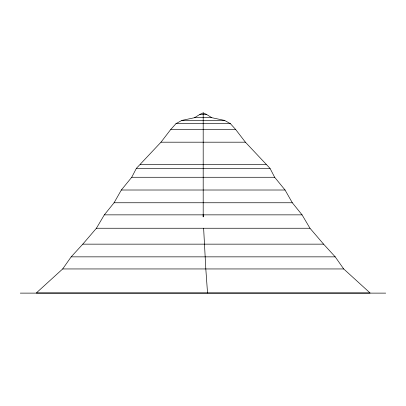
<?xml version="1.0" encoding="UTF-8"?>
<svg xmlns="http://www.w3.org/2000/svg" width="406" height="406" viewBox="0 0 406 406"><rect width="100%" height="100%" fill="white"/><g stroke="black" fill="none" stroke-linecap="round" stroke-linejoin="round"><path stroke-width="0.61" d="M203.274 214.855L203.193 216.971L203.112 214.855M131.732 177.275L136.365 168.363L160.989 142.191L170.774 129.433L175.976 123.678L181.776 120.43L194.621 117.689L211.765 117.689L224.614 120.43L230.41 123.678L235.612 129.433L245.397 142.191L270.026 168.363L274.659 177.275L285.058 190.013L292.315 202.756L302.064 214.855L309.976 228.248L323.587 244.153L335.214 256.851L343.704 268.95L370.099 292.98L36.286 292.98L62.681 268.95L71.177 256.851L82.799 244.153L96.415 228.248L104.322 214.855L114.076 202.756L121.333 190.013L131.732 177.275L274.659 177.275M194.621 117.689L199.808 114.441L203.193 112.878L206.578 114.441L211.765 117.689M199.808 114.441L206.578 114.441M181.776 120.43L224.614 120.43M175.976 123.678L230.41 123.678M170.774 129.433L235.612 129.433M160.989 142.191L245.397 142.191M140.243 164.537L266.148 164.537M136.365 168.363L270.026 168.363M121.333 190.013L285.058 190.013M114.076 202.756L292.315 202.756M104.322 214.855L302.064 214.855M96.415 228.248L309.976 228.248M82.799 244.153L323.587 244.153M71.177 256.851L335.214 256.851M62.681 268.95L343.704 268.95M20.3 293.122L385.7 293.122M207.532 292.98L205.817 268.95L203.629 228.248M203.193 112.878L203.193 214.855"/></g></svg>
